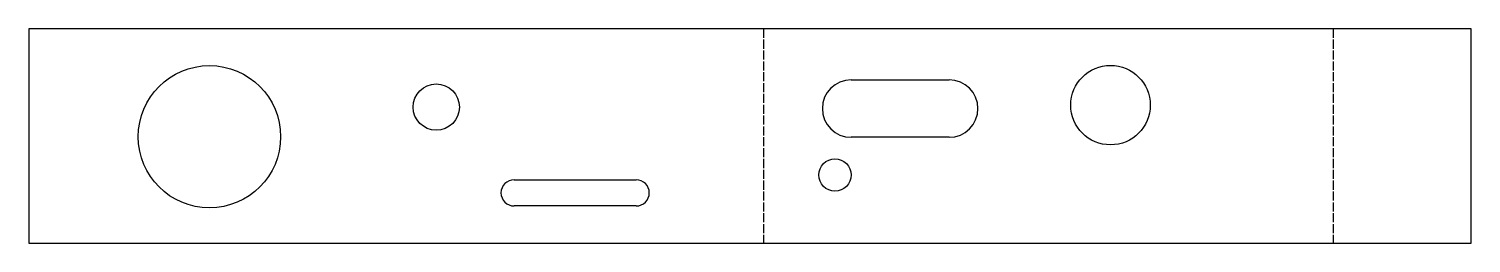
# Model space of a CAD drawing. Header units: millimetres. Extents: x 0 to 202, y 0 to 30.
import ezdxf

# ---------------------------------------------------------------- set-up
doc = ezdxf.new("R2010")
doc.units = ezdxf.units.MM
doc.linetypes.add('DASHED', pattern=[1.524, 1.27, -0.254])
doc.layers.add('BEND', color=7, linetype='Continuous')
doc.layers.add('CUT', color=7, linetype='Continuous')

msp = doc.modelspace()

# ---------------------------------------------------------------- linework, layer by layer
at = {"layer": 'BEND', "color": 4, "linetype": 'DASHED'}
for p, q in [((103.12, 30.12), (103.12, 0)), ((183.05, 30.12), (183.05, 0))]:
    msp.add_line(p, q, dxfattribs=at)
at = {"layer": 'CUT'}
for p, q in [((0, 30.12), (0, 0)), ((202.41, 30.12), (0, 30.12)), ((202.41, 0), (202.41, 30.12)), ((115.4, 22.96), (129.15, 22.96)), ((129.15, 14.88), (115.4, 14.88)), ((68.1, 8.91), (85.23, 8.91)), ((85.23, 5.24), (68.1, 5.24)), ((0, 0), (202.41, 0))]:
    msp.add_line(p, q, dxfattribs=at)
for centre, radius in [((25.34, 14.96), 9.99), ((151.8, 19.4), 5.58), ((57.18, 19.13), 3.25), ((113.13, 9.58), 2.26)]:
    msp.add_circle(centre, radius, dxfattribs=at)
for centre, radius, start, end in [((115.4, 18.92), 4.04, 90, -90), ((129.15, 18.92), 4.04, -90, 90), ((68.1, 7.07), 1.84, 90, -90), ((85.23, 7.07), 1.84, -90, 90)]:
    msp.add_arc(centre, radius, start, end, dxfattribs=at)

doc.saveas('drawing.dxf')
